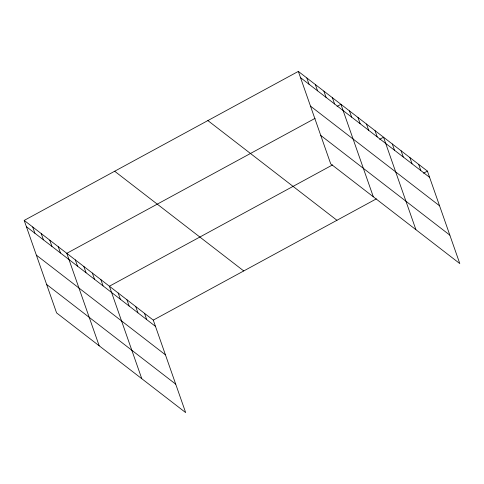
<?xml version="1.0" encoding="UTF-8"?>
<svg xmlns="http://www.w3.org/2000/svg" width="484" height="484" viewBox="0 0 484 484"><rect width="100%" height="100%" fill="white"/><g stroke="black" fill="none" stroke-linecap="round" stroke-linejoin="round"><path stroke-width="0.73" d="M24.2 220.414L153.283 320.118L185.668 412.598L56.586 312.894L24.2 220.414L298.332 71.402L427.414 171.106L459.8 263.586L330.717 163.882L298.332 71.402M315.084 118.356L66.798 253.32L99.184 345.8M337.052 106.413L340.93 104.302L373.315 196.782M332.478 164.953L109.396 286.219L141.782 378.7M379.65 139.313L383.528 137.208L415.913 229.688M153.283 320.118L376.364 198.851M423.536 173.212L427.414 171.106M300.528 77.664L429.611 177.368M310.492 106.117L439.569 205.821M320.753 135.429L449.836 235.133M207.866 120.577L336.949 220.281M114.666 171.239L243.742 270.943M26.396 226.681L155.473 326.379M36.354 255.128L165.437 354.832M46.621 284.447L175.704 384.145M418.636 164.324L420.832 170.592M409.857 157.542L412.053 163.81M401.079 150.766L403.275 157.028M392.306 143.984L394.496 150.252M375.009 130.626L377.199 136.887M366.485 124.043L368.681 130.311M357.966 117.467L360.163 123.729M349.448 110.884L351.644 117.146M332.411 97.726L334.601 103.987M323.893 91.143L326.083 97.405M315.368 84.561L317.564 90.829M306.85 77.984L309.046 84.246M144.504 313.336L146.694 319.603M135.726 306.56L137.922 312.821M126.947 299.777L129.143 306.045M118.169 292.995L120.365 299.263M100.872 279.637L103.068 285.905M92.353 273.061L94.549 279.322M83.835 266.478L86.031 272.74M75.316 259.896L77.513 266.164M58.28 246.737L60.47 252.999M49.755 240.155L51.951 246.423M41.237 233.578L43.433 239.84M32.718 226.996L34.915 233.258"/></g></svg>
